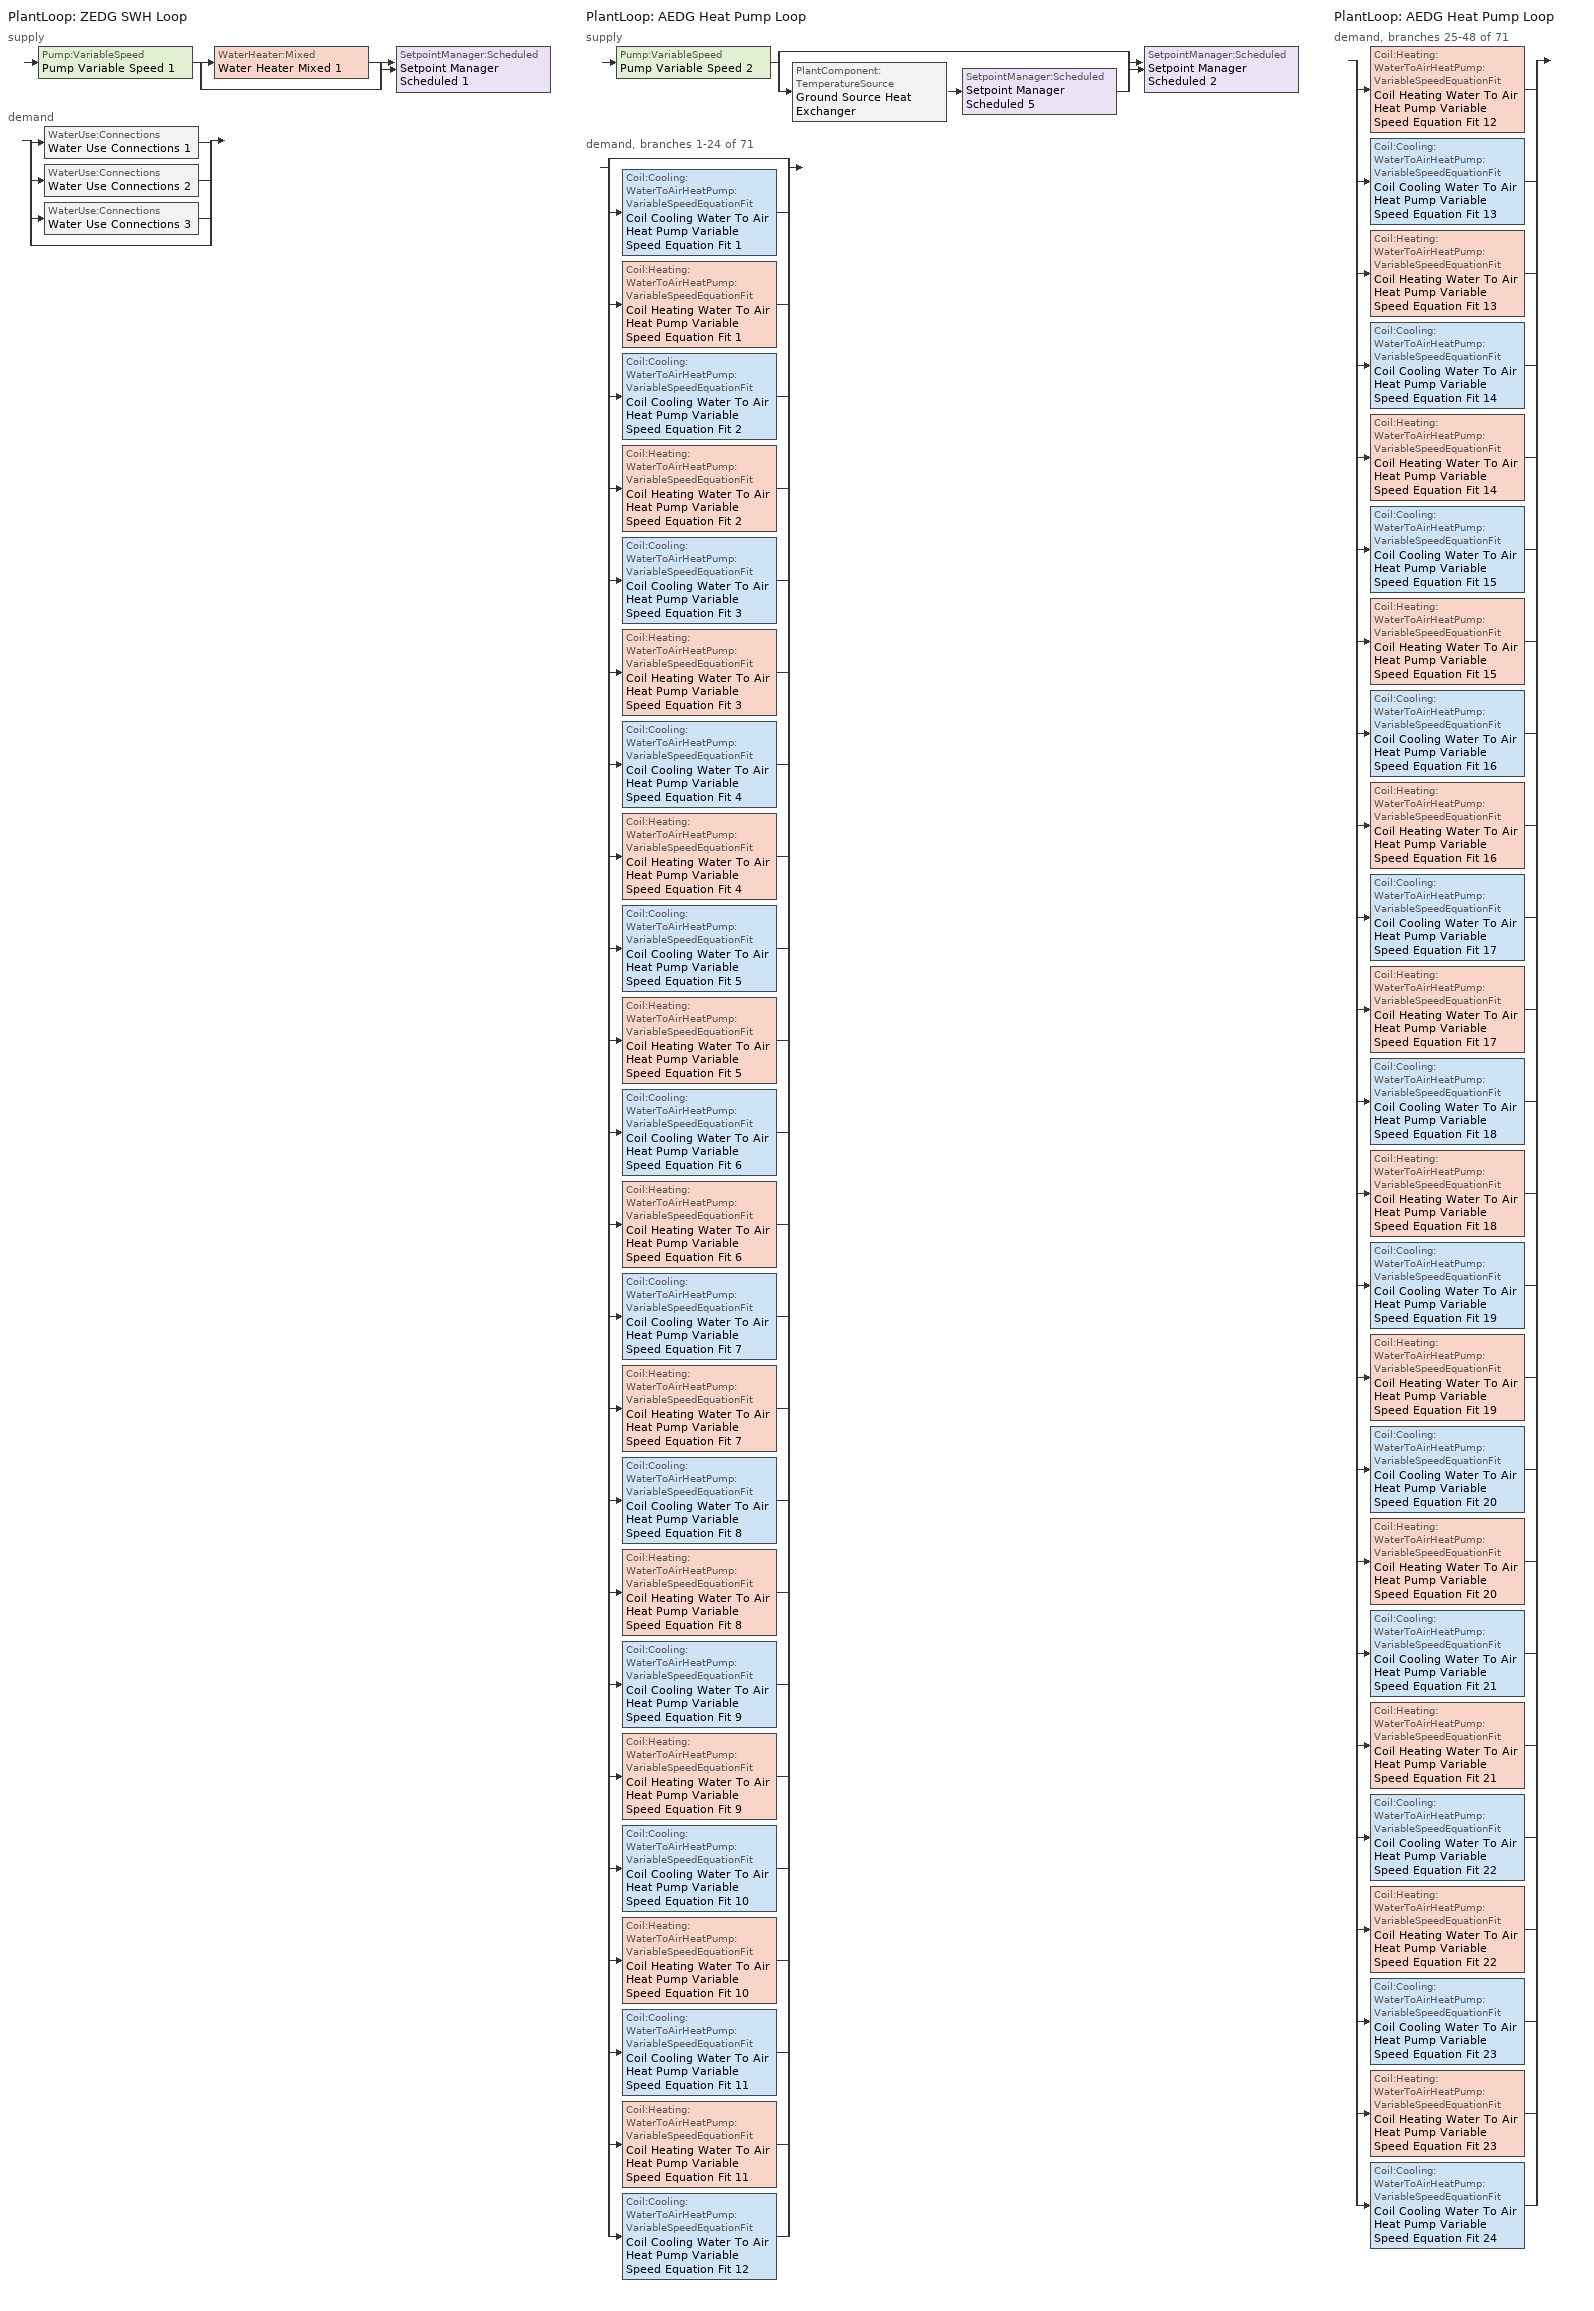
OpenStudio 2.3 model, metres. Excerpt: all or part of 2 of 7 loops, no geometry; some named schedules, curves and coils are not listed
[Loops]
PlantLoop 'ZEDG SWH Loop'
 supply: Pump:VariableSpeed 'Pump Variable Speed 1' > split
  | WaterHeater:Mixed 'Water Heater Mixed 1'
  | bypass
  join > SetpointManager:Scheduled 'Setpoint Manager Scheduled 1'
 demand: split
  | WaterUse:Connections 'Water Use Connections 1'
  | WaterUse:Connections 'Water Use Connections 2'
  | WaterUse:Connections 'Water Use Connections 3'
  | bypass
PlantLoop 'AEDG Heat Pump Loop'
 supply: Pump:VariableSpeed 'Pump Variable Speed 2' > split
  | bypass
  | PlantComponent:TemperatureSource 'Ground Source Heat Exchanger' > SetpointManager:Scheduled 'Setpoint Manager Scheduled 5'
  join > SetpointManager:Scheduled 'Setpoint Manager Scheduled 2'
 demand, branches 1-24 of 71: split
  | bypass
  | Coil:Cooling:WaterToAirHeatPump:VariableSpeedEquationFit 'Coil Cooling Water To Air Heat Pump Variable Speed Equation Fit 1'
  | Coil:Heating:WaterToAirHeatPump:VariableSpeedEquationFit 'Coil Heating Water To Air Heat Pump Variable Speed Equation Fit 1'
  | Coil:Cooling:WaterToAirHeatPump:VariableSpeedEquationFit 'Coil Cooling Water To Air Heat Pump Variable Speed Equation Fit 2'
  | Coil:Heating:WaterToAirHeatPump:VariableSpeedEquationFit 'Coil Heating Water To Air Heat Pump Variable Speed Equation Fit 2'
  | Coil:Cooling:WaterToAirHeatPump:VariableSpeedEquationFit 'Coil Cooling Water To Air Heat Pump Variable Speed Equation Fit 3'
  | Coil:Heating:WaterToAirHeatPump:VariableSpeedEquationFit 'Coil Heating Water To Air Heat Pump Variable Speed Equation Fit 3'
  | Coil:Cooling:WaterToAirHeatPump:VariableSpeedEquationFit 'Coil Cooling Water To Air Heat Pump Variable Speed Equation Fit 4'
  | Coil:Heating:WaterToAirHeatPump:VariableSpeedEquationFit 'Coil Heating Water To Air Heat Pump Variable Speed Equation Fit 4'
  | Coil:Cooling:WaterToAirHeatPump:VariableSpeedEquationFit 'Coil Cooling Water To Air Heat Pump Variable Speed Equation Fit 5'
  | Coil:Heating:WaterToAirHeatPump:VariableSpeedEquationFit 'Coil Heating Water To Air Heat Pump Variable Speed Equation Fit 5'
  | Coil:Cooling:WaterToAirHeatPump:VariableSpeedEquationFit 'Coil Cooling Water To Air Heat Pump Variable Speed Equation Fit 6'
  | Coil:Heating:WaterToAirHeatPump:VariableSpeedEquationFit 'Coil Heating Water To Air Heat Pump Variable Speed Equation Fit 6'
  | Coil:Cooling:WaterToAirHeatPump:VariableSpeedEquationFit 'Coil Cooling Water To Air Heat Pump Variable Speed Equation Fit 7'
  | Coil:Heating:WaterToAirHeatPump:VariableSpeedEquationFit 'Coil Heating Water To Air Heat Pump Variable Speed Equation Fit 7'
  | Coil:Cooling:WaterToAirHeatPump:VariableSpeedEquationFit 'Coil Cooling Water To Air Heat Pump Variable Speed Equation Fit 8'
  | Coil:Heating:WaterToAirHeatPump:VariableSpeedEquationFit 'Coil Heating Water To Air Heat Pump Variable Speed Equation Fit 8'
  | Coil:Cooling:WaterToAirHeatPump:VariableSpeedEquationFit 'Coil Cooling Water To Air Heat Pump Variable Speed Equation Fit 9'
  | Coil:Heating:WaterToAirHeatPump:VariableSpeedEquationFit 'Coil Heating Water To Air Heat Pump Variable Speed Equation Fit 9'
  | Coil:Cooling:WaterToAirHeatPump:VariableSpeedEquationFit 'Coil Cooling Water To Air Heat Pump Variable Speed Equation Fit 10'
  | Coil:Heating:WaterToAirHeatPump:VariableSpeedEquationFit 'Coil Heating Water To Air Heat Pump Variable Speed Equation Fit 10'
  | Coil:Cooling:WaterToAirHeatPump:VariableSpeedEquationFit 'Coil Cooling Water To Air Heat Pump Variable Speed Equation Fit 11'
  | Coil:Heating:WaterToAirHeatPump:VariableSpeedEquationFit 'Coil Heating Water To Air Heat Pump Variable Speed Equation Fit 11'
  | Coil:Cooling:WaterToAirHeatPump:VariableSpeedEquationFit 'Coil Cooling Water To Air Heat Pump Variable Speed Equation Fit 12'
PlantLoop 'AEDG Heat Pump Loop'
 demand, branches 25-48 of 71: split
  | Coil:Heating:WaterToAirHeatPump:VariableSpeedEquationFit 'Coil Heating Water To Air Heat Pump Variable Speed Equation Fit 12'
  | Coil:Cooling:WaterToAirHeatPump:VariableSpeedEquationFit 'Coil Cooling Water To Air Heat Pump Variable Speed Equation Fit 13'
  | Coil:Heating:WaterToAirHeatPump:VariableSpeedEquationFit 'Coil Heating Water To Air Heat Pump Variable Speed Equation Fit 13'
  | Coil:Cooling:WaterToAirHeatPump:VariableSpeedEquationFit 'Coil Cooling Water To Air Heat Pump Variable Speed Equation Fit 14'
  | Coil:Heating:WaterToAirHeatPump:VariableSpeedEquationFit 'Coil Heating Water To Air Heat Pump Variable Speed Equation Fit 14'
  | Coil:Cooling:WaterToAirHeatPump:VariableSpeedEquationFit 'Coil Cooling Water To Air Heat Pump Variable Speed Equation Fit 15'
  | Coil:Heating:WaterToAirHeatPump:VariableSpeedEquationFit 'Coil Heating Water To Air Heat Pump Variable Speed Equation Fit 15'
  | Coil:Cooling:WaterToAirHeatPump:VariableSpeedEquationFit 'Coil Cooling Water To Air Heat Pump Variable Speed Equation Fit 16'
  | Coil:Heating:WaterToAirHeatPump:VariableSpeedEquationFit 'Coil Heating Water To Air Heat Pump Variable Speed Equation Fit 16'
  | Coil:Cooling:WaterToAirHeatPump:VariableSpeedEquationFit 'Coil Cooling Water To Air Heat Pump Variable Speed Equation Fit 17'
  | Coil:Heating:WaterToAirHeatPump:VariableSpeedEquationFit 'Coil Heating Water To Air Heat Pump Variable Speed Equation Fit 17'
  | Coil:Cooling:WaterToAirHeatPump:VariableSpeedEquationFit 'Coil Cooling Water To Air Heat Pump Variable Speed Equation Fit 18'
  | Coil:Heating:WaterToAirHeatPump:VariableSpeedEquationFit 'Coil Heating Water To Air Heat Pump Variable Speed Equation Fit 18'
  | Coil:Cooling:WaterToAirHeatPump:VariableSpeedEquationFit 'Coil Cooling Water To Air Heat Pump Variable Speed Equation Fit 19'
  | Coil:Heating:WaterToAirHeatPump:VariableSpeedEquationFit 'Coil Heating Water To Air Heat Pump Variable Speed Equation Fit 19'
  | Coil:Cooling:WaterToAirHeatPump:VariableSpeedEquationFit 'Coil Cooling Water To Air Heat Pump Variable Speed Equation Fit 20'
  | Coil:Heating:WaterToAirHeatPump:VariableSpeedEquationFit 'Coil Heating Water To Air Heat Pump Variable Speed Equation Fit 20'
  | Coil:Cooling:WaterToAirHeatPump:VariableSpeedEquationFit 'Coil Cooling Water To Air Heat Pump Variable Speed Equation Fit 21'
  | Coil:Heating:WaterToAirHeatPump:VariableSpeedEquationFit 'Coil Heating Water To Air Heat Pump Variable Speed Equation Fit 21'
  | Coil:Cooling:WaterToAirHeatPump:VariableSpeedEquationFit 'Coil Cooling Water To Air Heat Pump Variable Speed Equation Fit 22'
  | Coil:Heating:WaterToAirHeatPump:VariableSpeedEquationFit 'Coil Heating Water To Air Heat Pump Variable Speed Equation Fit 22'
  | Coil:Cooling:WaterToAirHeatPump:VariableSpeedEquationFit 'Coil Cooling Water To Air Heat Pump Variable Speed Equation Fit 23'
  | Coil:Heating:WaterToAirHeatPump:VariableSpeedEquationFit 'Coil Heating Water To Air Heat Pump Variable Speed Equation Fit 23'
  | Coil:Cooling:WaterToAirHeatPump:VariableSpeedEquationFit 'Coil Cooling Water To Air Heat Pump Variable Speed Equation Fit 24'
[PlantLoop] Glycol Concentration=0; Plant Loop Volume {m3}=Autocalculate; Load Distribution Scheme=Optimal
Name | Maximum Loop Temperature {C} | Minimum Loop Temperature {C}
ZEDG SWH Loop | 60 | 10
AEDG Heat Pump Loop | 80 | 1
[Sizing:Plant] Loop Design Temperature Difference {deltaC}=5; Sizing Option=NonCoincident; Zone Timesteps in Averaging Window=1; Coincident Sizing Factor Mode=None
Name | Loop Type | Design Loop Exit Temperature {C}
ZEDG SWH Loop | Heating | 60
AEDG Heat Pump Loop | Condenser | 21
[Pump:VariableSpeed] Coefficient 1 of the Part Load Performance Curve=0; Pump Control Type=Intermittent
Name | Rated Pump Head {Pa} | Motor Efficiency | Coefficient 2 of the Part Load Performance Curve | Coefficient 3 of the Part Load Performance Curve | Coefficient 4 of the Part Load Performance Curve | Rated Flow Rate {m3/s}
Pump Variable Speed 1 | 1 | 1 | 1 | 0 | 0
Pump Variable Speed 2 | 134508 | 0.9 | 0.0216 | -0.0325 | 1.0095 | 0.02
[WaterHeater:Mixed]
Water Heater Mixed 1: Tank Volume {m3}=1; Setpoint Temperature Schedule=ZEDG Water-Heater-Temp-Schedule; Deadband Temperature Difference {deltaC}=2; Maximum Temperature Limit {C}=82.22; Heater Control Type=Cycle; Heater Maximum Capacity {W}=845000; Heater Fuel Type=NaturalGas; Heater Thermal Efficiency=0.9; Off Cycle Parasitic Fuel Consumption Rate {W}=20; Off Cycle Parasitic Fuel Type=NaturalGas; Off Cycle Parasitic Heat Fraction to Tank=0.9; On Cycle Parasitic Fuel Type=NaturalGas; Ambient Temperature Indicator=Schedule; Ambient Temperature Schedule=ZEDG Water-Heater-Ambient-Temp-Schedule; Off Cycle Loss Coefficient to Ambient Temperature {W/K}=6; On Cycle Loss Coefficient to Ambient Temperature {W/K}=6; Use Side Effectiveness=1; Source Side Effectiveness=1; Use Side Design Flow Rate {m3/s}=autosize; Source Side Design Flow Rate {m3/s}=autosize; Indirect Water Heating Recovery Time {hr}=1.5
[SetpointManager:Scheduled] Control Variable=Temperature
Name | Schedule
Setpoint Manager Scheduled 1 | ZEDG SWH-Loop-Temp-Schedule
Setpoint Manager Scheduled 2; Setpoint Manager Scheduled 5 | AEDG HP-Loop-Temp-Schedule
Setpoint Manager Scheduled 3 | AEDG HP-Loop-Clg-Temp-Schedule
Setpoint Manager Scheduled 4 | AEDG HP-Loop-Htg-Temp-Schedule
[WaterUse:Equipment:Definition] Target Temperature Schedule=ZEDG SWH-Target-Temperature-Schedule; Sensible Fraction Schedule=ZEDG SWH-Sensible-Fraction-Schedule; Latent Fraction Schedule=ZEDG SWH-Latent-Fraction-Schedule
Name | Peak Flow Rate {m3/s}
ZEDG Kitchen Water Use | 0.00010515
ZEDG Restroom Water Use | 2.97222e-05
[WaterUse:Equipment] Flow Rate Fraction Schedule=ZEDG SWH-Flow-Fraction-Schedule
Name | Water Use Equipment Definition | Space
Water Use Equipment 1 | ZEDG Kitchen Water Use | Kitchen 1
Water Use Equipment 2 | ZEDG Restroom Water Use | Bathrooms 2
Water Use Equipment 3 | ZEDG Restroom Water Use | Bathrooms 1
[WaterUse:Connections] Hot Water Supply Temperature Schedule=ZEDG SWH-Hot-Supply-Temperature-Schedule
Name | Water Use Equipment Name 1
Water Use Connections 1 | Water Use Equipment 1
Water Use Connections 2 | Water Use Equipment 2
Water Use Connections 3 | Water Use Equipment 3
[ElectricLoadCenter:Inverter:Simple]
Electric Load Center Inverter Simple 1: Inverter Efficiency=0.98
[ElectricLoadCenter:Distribution]
Electric Load Center Distribution 1: Inverter=Electric Load Center Inverter Simple 1
[PhotovoltaicPerformance:Simple] Fraction of Surface Area with Active Solar Cells=0.75; Conversion Efficiency Input Mode=Fixed; Value for Cell Efficiency if Fixed=0.18
Photovoltaic Performance Simple 1; Photovoltaic Performance Simple 2; Photovoltaic Performance Simple 3; Photovoltaic Performance Simple 4; Photovoltaic Performance Simple 5; Photovoltaic Performance Simple 6; Photovoltaic Performance Simple 7; Photovoltaic Performance Simple 8; Photovoltaic Performance Simple 9; Photovoltaic Performance Simple 10; Photovoltaic Performance Simple 11; Photovoltaic Performance Simple 12; Photovoltaic Performance Simple 13; Photovoltaic Performance Simple 14; Photovoltaic Performance Simple 15; Photovoltaic Performance Simple 16; Photovoltaic Performance Simple 17; Photovoltaic Performance Simple 18; Photovoltaic Performance Simple 19; Photovoltaic Performance Simple 20; Photovoltaic Performance Simple 21
[Generator:Photovoltaic]
Name | Surface | Module Performance
Generator Photovoltaic 1 | PV - Lobby 1 - RoofCeiling:a | Photovoltaic Performance Simple 1
Generator Photovoltaic 2 | PV - Bathrooms 1 - RoofCeiling:a | Photovoltaic Performance Simple 2
Generator Photovoltaic 3 | PV - Main_Corridor 1 - RoofCeiling:a | Photovoltaic Performance Simple 3
Generator Photovoltaic 4 | PV - Corner_Class_1_Pod_4 - RoofCeiling:a | Photovoltaic Performance Simple 4
Generator Photovoltaic 5 | PV - Mult_Class_2_Pod_4 - RoofCeiling:a | Photovoltaic Performance Simple 5
Generator Photovoltaic 6 | PV - Corner_Class_2_Pod_4 - RoofCeiling:a | Photovoltaic Performance Simple 6
Generator Photovoltaic 7 | PV - Mult_Class_1_Pod_4 - RoofCeiling:a | Photovoltaic Performance Simple 7
Generator Photovoltaic 8 | PV - Mult_Class_2_Pod_2 - RoofCeiling:a | Photovoltaic Performance Simple 8
Generator Photovoltaic 9 | PV - Mult_Class_1_Pod_2 - RoofCeiling:a | Photovoltaic Performance Simple 9
Generator Photovoltaic 10 | PV - Cafeteria - RoofCeiling:a | Photovoltaic Performance Simple 10
Generator Photovoltaic 11 | PV - Corridor_Pod_4 - RoofCeiling:a | Photovoltaic Performance Simple 11
Generator Photovoltaic 12 | PV - Gym - RoofCeiling:a | Photovoltaic Performance Simple 12
Generator Photovoltaic 13 | PV - Corner_Class_2_Pod_3 - RoofCeiling:a | Photovoltaic Performance Simple 13
Generator Photovoltaic 14 | PV - Lobby - RoofCeiling:a | Photovoltaic Performance Simple 14
Generator Photovoltaic 15 | PV - Corridor_Pod_2 - RoofCeiling:a | Photovoltaic Performance Simple 15
Generator Photovoltaic 16 | PV - Mech - RoofCeiling:a | Photovoltaic Performance Simple 16
Generator Photovoltaic 17 | PV - Bathrooms - RoofCeiling:a | Photovoltaic Performance Simple 17
Generator Photovoltaic 18 | PV - Corner_Class_1_Pod_2 - RoofCeiling:a | Photovoltaic Performance Simple 18
Generator Photovoltaic 19 | PV - Offices - RoofCeiling:a | Photovoltaic Performance Simple 19
Generator Photovoltaic 20 | PV - Media_Center - RoofCeiling:a | Photovoltaic Performance Simple 20
Generator Photovoltaic 21 | PV - Kitchen - RoofCeiling:a | Photovoltaic Performance Simple 21
[PlantComponent:TemperatureSource]
Ground Source Heat Exchanger: Design Volume Flow Rate {m3/s}=autosize; Temperature Specification Type=Scheduled; Source Temperature {C}=8; Source Temperature Schedule=Ground HX Schedule
[Fan:OnOff] Availability Schedule=Always On Discrete; Fan Efficiency=0.6; Pressure Rise {Pa}=299; Maximum Flow Rate {m3/s}=autosize; Motor Efficiency=0.85; Motor In Airstream Fraction=1
Name | Fan Power Ratio Function of Speed Ratio Curve | Fan Efficiency Ratio Function of Speed Ratio Curve
Fan On Off 1 | Fan On Off Power Curve | Fan On Off Efficiency Curve
Fan On Off 2 | Fan On Off Power Curve 1 | Fan On Off Efficiency Curve 1
Fan On Off 3 | Fan On Off Power Curve 2 | Fan On Off Efficiency Curve 2
Fan On Off 4 | Fan On Off Power Curve 3 | Fan On Off Efficiency Curve 3
Fan On Off 5 | Fan On Off Power Curve 4 | Fan On Off Efficiency Curve 4
Fan On Off 6 | Fan On Off Power Curve 5 | Fan On Off Efficiency Curve 5
Fan On Off 7 | Fan On Off Power Curve 6 | Fan On Off Efficiency Curve 6
Fan On Off 8 | Fan On Off Power Curve 7 | Fan On Off Efficiency Curve 7
Fan On Off 9 | Fan On Off Power Curve 8 | Fan On Off Efficiency Curve 8
Fan On Off 10 | Fan On Off Power Curve 9 | Fan On Off Efficiency Curve 9
Fan On Off 11 | Fan On Off Power Curve 10 | Fan On Off Efficiency Curve 10
Fan On Off 12 | Fan On Off Power Curve 11 | Fan On Off Efficiency Curve 11
Fan On Off 13 | Fan On Off Power Curve 12 | Fan On Off Efficiency Curve 12
Fan On Off 14 | Fan On Off Power Curve 13 | Fan On Off Efficiency Curve 13
Fan On Off 15 | Fan On Off Power Curve 14 | Fan On Off Efficiency Curve 14
Fan On Off 16 | Fan On Off Power Curve 15 | Fan On Off Efficiency Curve 15
Fan On Off 17 | Fan On Off Power Curve 16 | Fan On Off Efficiency Curve 16
Fan On Off 18 | Fan On Off Power Curve 17 | Fan On Off Efficiency Curve 17
Fan On Off 19 | Fan On Off Power Curve 18 | Fan On Off Efficiency Curve 18
Fan On Off 20 | Fan On Off Power Curve 19 | Fan On Off Efficiency Curve 19
Fan On Off 21 | Fan On Off Power Curve 20 | Fan On Off Efficiency Curve 20
Fan On Off 22 | Fan On Off Power Curve 21 | Fan On Off Efficiency Curve 21
Fan On Off 23 | Fan On Off Power Curve 22 | Fan On Off Efficiency Curve 22
Fan On Off 24 | Fan On Off Power Curve 23 | Fan On Off Efficiency Curve 23
[Coil:Cooling:WaterToAirHeatPump:VariableSpeedEquationFit] Nominal Speed Level=2; Gross Rated Total Cooling Capacity At Selected Nominal Speed Level {W}=autosize; Rated Air Flow Rate At Selected Nominal Speed Level {m3/s}=autosize; Rated Water Flow Rate At Selected Nominal Speed Level {m3/s}=autosize; Nominal Time for Condensate to Begin Leaving the Coil {s}=0; Initial Moisture Evaporation Rate Divided by Steady-State AC Latent Capacity=0; Use Hot Gas Reheat=No
Name | Energy Part Load Fraction Curve
Coil Cooling Water To Air Heat Pump Variable Speed Equation Fit 1 | Curve Quadratic 1
Coil Cooling Water To Air Heat Pump Variable Speed Equation Fit 2 | Curve Quadratic 19
Coil Cooling Water To Air Heat Pump Variable Speed Equation Fit 3 | Curve Quadratic 37
Coil Cooling Water To Air Heat Pump Variable Speed Equation Fit 4 | Curve Quadratic 55
Coil Cooling Water To Air Heat Pump Variable Speed Equation Fit 5 | Curve Quadratic 73
Coil Cooling Water To Air Heat Pump Variable Speed Equation Fit 6 | Curve Quadratic 91
Coil Cooling Water To Air Heat Pump Variable Speed Equation Fit 7 | Curve Quadratic 109
Coil Cooling Water To Air Heat Pump Variable Speed Equation Fit 8 | Curve Quadratic 127
Coil Cooling Water To Air Heat Pump Variable Speed Equation Fit 9 | Curve Quadratic 145
Coil Cooling Water To Air Heat Pump Variable Speed Equation Fit 10 | Curve Quadratic 163
Coil Cooling Water To Air Heat Pump Variable Speed Equation Fit 11 | Curve Quadratic 181
Coil Cooling Water To Air Heat Pump Variable Speed Equation Fit 12 | Curve Quadratic 199
Coil Cooling Water To Air Heat Pump Variable Speed Equation Fit 13 | Curve Quadratic 217
Coil Cooling Water To Air Heat Pump Variable Speed Equation Fit 14 | Curve Quadratic 235
Coil Cooling Water To Air Heat Pump Variable Speed Equation Fit 15 | Curve Quadratic 253
Coil Cooling Water To Air Heat Pump Variable Speed Equation Fit 16 | Curve Quadratic 271
Coil Cooling Water To Air Heat Pump Variable Speed Equation Fit 17 | Curve Quadratic 289
Coil Cooling Water To Air Heat Pump Variable Speed Equation Fit 18 | Curve Quadratic 307
Coil Cooling Water To Air Heat Pump Variable Speed Equation Fit 19 | Curve Quadratic 325
Coil Cooling Water To Air Heat Pump Variable Speed Equation Fit 20 | Curve Quadratic 343
Coil Cooling Water To Air Heat Pump Variable Speed Equation Fit 21 | Curve Quadratic 361
Coil Cooling Water To Air Heat Pump Variable Speed Equation Fit 22 | Curve Quadratic 379
Coil Cooling Water To Air Heat Pump Variable Speed Equation Fit 23 | Curve Quadratic 397
Coil Cooling Water To Air Heat Pump Variable Speed Equation Fit 24 | Curve Quadratic 415
[Coil:Cooling:WaterToAirHeatPump:VariableSpeedEquationFit:SpeedData] Reference Unit Gross Rated Total Cooling Capacity {W}=1524.1; Reference Unit Rated Air Flow Rate {m3/s}=0.135907; Reference Unit Rated Water Flow Rate {m3/s}=0.000381695; Reference Unit Waste Heat Fraction of Input Power At Rated Conditions=0.1
Name | Reference Unit Gross Rated Sensible Heat Ratio | Reference Unit Gross Rated Cooling COP | Total Cooling Capacity Function of Temperature Curve | Total Cooling Capacity Function of Air Flow Fraction Curve | Total Cooling Capacity Function of Water Flow Fraction Curve | Energy Input Ratio Function of Temperature Curve | Energy Input Ratio Function of Air Flow Fraction Curve | Energy Input Ratio Function of Water Flow Fraction Curve | Waste Heat Function of Temperature Curve
Coil Cooling Water To Air Heat Pump Variable Speed Equation Fit Speed Data 1 | 0.75 | 5.28 | Curve Biquadratic 1 | Curve Quadratic 2 | Curve Quadratic 3 | Curve Biquadratic 2 | Curve Quadratic 4 | Curve Quadratic 5 | Curve Biquadratic 3
Coil Cooling Water To Air Heat Pump Variable Speed Equation Fit Speed Data 2 | 0.75 | 5.28 | Curve Biquadratic 4 | Curve Quadratic 6 | Curve Quadratic 7 | Curve Biquadratic 5 | Curve Quadratic 8 | Curve Quadratic 9 | Curve Biquadratic 6
Coil Cooling Water To Air Heat Pump Variable Speed Equation Fit Speed Data 3 | 0.75 | 5.28 | Curve Biquadratic 13 | Curve Quadratic 20 | Curve Quadratic 21 | Curve Biquadratic 14 | Curve Quadratic 22 | Curve Quadratic 23 | Curve Biquadratic 15
Coil Cooling Water To Air Heat Pump Variable Speed Equation Fit Speed Data 4 | 0.75 | 5.28 | Curve Biquadratic 16 | Curve Quadratic 24 | Curve Quadratic 25 | Curve Biquadratic 17 | Curve Quadratic 26 | Curve Quadratic 27 | Curve Biquadratic 18
Coil Cooling Water To Air Heat Pump Variable Speed Equation Fit Speed Data 5 | 0.75 | 5.28 | Curve Biquadratic 25 | Curve Quadratic 38 | Curve Quadratic 39 | Curve Biquadratic 26 | Curve Quadratic 40 | Curve Quadratic 41 | Curve Biquadratic 27
Coil Cooling Water To Air Heat Pump Variable Speed Equation Fit Speed Data 6 | 0.75 | 5.28 | Curve Biquadratic 28 | Curve Quadratic 42 | Curve Quadratic 43 | Curve Biquadratic 29 | Curve Quadratic 44 | Curve Quadratic 45 | Curve Biquadratic 30
Coil Cooling Water To Air Heat Pump Variable Speed Equation Fit Speed Data 7 | 0.75 | 5.28 | Curve Biquadratic 37 | Curve Quadratic 56 | Curve Quadratic 57 | Curve Biquadratic 38 | Curve Quadratic 58 | Curve Quadratic 59 | Curve Biquadratic 39
Coil Cooling Water To Air Heat Pump Variable Speed Equation Fit Speed Data 8 | 0.75 | 5.28 | Curve Biquadratic 40 | Curve Quadratic 60 | Curve Quadratic 61 | Curve Biquadratic 41 | Curve Quadratic 62 | Curve Quadratic 63 | Curve Biquadratic 42
Coil Cooling Water To Air Heat Pump Variable Speed Equation Fit Speed Data 9 | 0.75 | 5.28 | Curve Biquadratic 49 | Curve Quadratic 74 | Curve Quadratic 75 | Curve Biquadratic 50 | Curve Quadratic 76 | Curve Quadratic 77 | Curve Biquadratic 51
Coil Cooling Water To Air Heat Pump Variable Speed Equation Fit Speed Data 10 | 0.75 | 5.28 | Curve Biquadratic 52 | Curve Quadratic 78 | Curve Quadratic 79 | Curve Biquadratic 53 | Curve Quadratic 80 | Curve Quadratic 81 | Curve Biquadratic 54
Coil Cooling Water To Air Heat Pump Variable Speed Equation Fit Speed Data 11 | 0.75 | 5.28 | Curve Biquadratic 61 | Curve Quadratic 92 | Curve Quadratic 93 | Curve Biquadratic 62 | Curve Quadratic 94 | Curve Quadratic 95 | Curve Biquadratic 63
Coil Cooling Water To Air Heat Pump Variable Speed Equation Fit Speed Data 12 | 0.75 | 5.28 | Curve Biquadratic 64 | Curve Quadratic 96 | Curve Quadratic 97 | Curve Biquadratic 65 | Curve Quadratic 98 | Curve Quadratic 99 | Curve Biquadratic 66
Coil Cooling Water To Air Heat Pump Variable Speed Equation Fit Speed Data 13 | 0.75 | 5.28 | Curve Biquadratic 73 | Curve Quadratic 110 | Curve Quadratic 111 | Curve Biquadratic 74 | Curve Quadratic 112 | Curve Quadratic 113 | Curve Biquadratic 75
Coil Cooling Water To Air Heat Pump Variable Speed Equation Fit Speed Data 14 | 0.75 | 5.28 | Curve Biquadratic 76 | Curve Quadratic 114 | Curve Quadratic 115 | Curve Biquadratic 77 | Curve Quadratic 116 | Curve Quadratic 117 | Curve Biquadratic 78
Coil Cooling Water To Air Heat Pump Variable Speed Equation Fit Speed Data 15 | 0.75 | 5.28 | Curve Biquadratic 85 | Curve Quadratic 128 | Curve Quadratic 129 | Curve Biquadratic 86 | Curve Quadratic 130 | Curve Quadratic 131 | Curve Biquadratic 87
Coil Cooling Water To Air Heat Pump Variable Speed Equation Fit Speed Data 16 | 0.75 | 5.28 | Curve Biquadratic 88 | Curve Quadratic 132 | Curve Quadratic 133 | Curve Biquadratic 89 | Curve Quadratic 134 | Curve Quadratic 135 | Curve Biquadratic 90
Coil Cooling Water To Air Heat Pump Variable Speed Equation Fit Speed Data 17 | 0.75 | 5.28 | Curve Biquadratic 97 | Curve Quadratic 146 | Curve Quadratic 147 | Curve Biquadratic 98 | Curve Quadratic 148 | Curve Quadratic 149 | Curve Biquadratic 99
Coil Cooling Water To Air Heat Pump Variable Speed Equation Fit Speed Data 18 | 0.75 | 5.28 | Curve Biquadratic 100 | Curve Quadratic 150 | Curve Quadratic 151 | Curve Biquadratic 101 | Curve Quadratic 152 | Curve Quadratic 153 | Curve Biquadratic 102
Coil Cooling Water To Air Heat Pump Variable Speed Equation Fit Speed Data 19 | 0.75 | 5.28 | Curve Biquadratic 109 | Curve Quadratic 164 | Curve Quadratic 165 | Curve Biquadratic 110 | Curve Quadratic 166 | Curve Quadratic 167 | Curve Biquadratic 111
Coil Cooling Water To Air Heat Pump Variable Speed Equation Fit Speed Data 20 | 0.75 | 5.28 | Curve Biquadratic 112 | Curve Quadratic 168 | Curve Quadratic 169 | Curve Biquadratic 113 | Curve Quadratic 170 | Curve Quadratic 171 | Curve Biquadratic 114
Coil Cooling Water To Air Heat Pump Variable Speed Equation Fit Speed Data 21 | 0.75 | 5.28 | Curve Biquadratic 121 | Curve Quadratic 182 | Curve Quadratic 183 | Curve Biquadratic 122 | Curve Quadratic 184 | Curve Quadratic 185 | Curve Biquadratic 123
Coil Cooling Water To Air Heat Pump Variable Speed Equation Fit Speed Data 22 | 0.75 | 5.28 | Curve Biquadratic 124 | Curve Quadratic 186 | Curve Quadratic 187 | Curve Biquadratic 125 | Curve Quadratic 188 | Curve Quadratic 189 | Curve Biquadratic 126
Coil Cooling Water To Air Heat Pump Variable Speed Equation Fit Speed Data 23 | 0.75 | 5.28 | Curve Biquadratic 133 | Curve Quadratic 200 | Curve Quadratic 201 | Curve Biquadratic 134 | Curve Quadratic 202 | Curve Quadratic 203 | Curve Biquadratic 135
Coil Cooling Water To Air Heat Pump Variable Speed Equation Fit Speed Data 24 | 0.75 | 5.28 | Curve Biquadratic 136 | Curve Quadratic 204 | Curve Quadratic 205 | Curve Biquadratic 137 | Curve Quadratic 206 | Curve Quadratic 207 | Curve Biquadratic 138
Coil Cooling Water To Air Heat Pump Variable Speed Equation Fit Speed Data 25 | 0.75 | 5.28 | Curve Biquadratic 145 | Curve Quadratic 218 | Curve Quadratic 219 | Curve Biquadratic 146 | Curve Quadratic 220 | Curve Quadratic 221 | Curve Biquadratic 147
Coil Cooling Water To Air Heat Pump Variable Speed Equation Fit Speed Data 26 | 0.75 | 5.28 | Curve Biquadratic 148 | Curve Quadratic 222 | Curve Quadratic 223 | Curve Biquadratic 149 | Curve Quadratic 224 | Curve Quadratic 225 | Curve Biquadratic 150
Coil Cooling Water To Air Heat Pump Variable Speed Equation Fit Speed Data 27 | 0.75 | 5.28 | Curve Biquadratic 157 | Curve Quadratic 236 | Curve Quadratic 237 | Curve Biquadratic 158 | Curve Quadratic 238 | Curve Quadratic 239 | Curve Biquadratic 159
Coil Cooling Water To Air Heat Pump Variable Speed Equation Fit Speed Data 28 | 0.75 | 5.28 | Curve Biquadratic 160 | Curve Quadratic 240 | Curve Quadratic 241 | Curve Biquadratic 161 | Curve Quadratic 242 | Curve Quadratic 243 | Curve Biquadratic 162
Coil Cooling Water To Air Heat Pump Variable Speed Equation Fit Speed Data 29 | 0.75 | 5.28 | Curve Biquadratic 169 | Curve Quadratic 254 | Curve Quadratic 255 | Curve Biquadratic 170 | Curve Quadratic 256 | Curve Quadratic 257 | Curve Biquadratic 171
Coil Cooling Water To Air Heat Pump Variable Speed Equation Fit Speed Data 30 | 0.75 | 5.28 | Curve Biquadratic 172 | Curve Quadratic 258 | Curve Quadratic 259 | Curve Biquadratic 173 | Curve Quadratic 260 | Curve Quadratic 261 | Curve Biquadratic 174
Coil Cooling Water To Air Heat Pump Variable Speed Equation Fit Speed Data 31 | 0.75 | 5.28 | Curve Biquadratic 181 | Curve Quadratic 272 | Curve Quadratic 273 | Curve Biquadratic 182 | Curve Quadratic 274 | Curve Quadratic 275 | Curve Biquadratic 183
Coil Cooling Water To Air Heat Pump Variable Speed Equation Fit Speed Data 32 | 0.75 | 5.28 | Curve Biquadratic 184 | Curve Quadratic 276 | Curve Quadratic 277 | Curve Biquadratic 185 | Curve Quadratic 278 | Curve Quadratic 279 | Curve Biquadratic 186
Coil Cooling Water To Air Heat Pump Variable Speed Equation Fit Speed Data 33 | 0.75 | 5.28 | Curve Biquadratic 193 | Curve Quadratic 290 | Curve Quadratic 291 | Curve Biquadratic 194 | Curve Quadratic 292 | Curve Quadratic 293 | Curve Biquadratic 195
Coil Cooling Water To Air Heat Pump Variable Speed Equation Fit Speed Data 34 | 0.75 | 5.28 | Curve Biquadratic 196 | Curve Quadratic 294 | Curve Quadratic 295 | Curve Biquadratic 197 | Curve Quadratic 296 | Curve Quadratic 297 | Curve Biquadratic 198
Coil Cooling Water To Air Heat Pump Variable Speed Equation Fit Speed Data 35 | 0.75 | 5.28 | Curve Biquadratic 205 | Curve Quadratic 308 | Curve Quadratic 309 | Curve Biquadratic 206 | Curve Quadratic 310 | Curve Quadratic 311 | Curve Biquadratic 207
Coil Cooling Water To Air Heat Pump Variable Speed Equation Fit Speed Data 36 | 0.75 | 5.28 | Curve Biquadratic 208 | Curve Quadratic 312 | Curve Quadratic 313 | Curve Biquadratic 209 | Curve Quadratic 314 | Curve Quadratic 315 | Curve Biquadratic 210
Coil Cooling Water To Air Heat Pump Variable Speed Equation Fit Speed Data 37 | 0.75 | 5.28 | Curve Biquadratic 217 | Curve Quadratic 326 | Curve Quadratic 327 | Curve Biquadratic 218 | Curve Quadratic 328 | Curve Quadratic 329 | Curve Biquadratic 219
Coil Cooling Water To Air Heat Pump Variable Speed Equation Fit Speed Data 38 | 0.75 | 5.28 | Curve Biquadratic 220 | Curve Quadratic 330 | Curve Quadratic 331 | Curve Biquadratic 221 | Curve Quadratic 332 | Curve Quadratic 333 | Curve Biquadratic 222
Coil Cooling Water To Air Heat Pump Variable Speed Equation Fit Speed Data 39 | 0.75 | 5.28 | Curve Biquadratic 229 | Curve Quadratic 344 | Curve Quadratic 345 | Curve Biquadratic 230 | Curve Quadratic 346 | Curve Quadratic 347 | Curve Biquadratic 231
Coil Cooling Water To Air Heat Pump Variable Speed Equation Fit Speed Data 40 | 0.75 | 5.28 | Curve Biquadratic 232 | Curve Quadratic 348 | Curve Quadratic 349 | Curve Biquadratic 233 | Curve Quadratic 350 | Curve Quadratic 351 | Curve Biquadratic 234
Coil Cooling Water To Air Heat Pump Variable Speed Equation Fit Speed Data 41 | 0.75 | 5.28 | Curve Biquadratic 241 | Curve Quadratic 362 | Curve Quadratic 363 | Curve Biquadratic 242 | Curve Quadratic 364 | Curve Quadratic 365 | Curve Biquadratic 243
Coil Cooling Water To Air Heat Pump Variable Speed Equation Fit Speed Data 42 | 0.75 | 5.28 | Curve Biquadratic 244 | Curve Quadratic 366 | Curve Quadratic 367 | Curve Biquadratic 245 | Curve Quadratic 368 | Curve Quadratic 369 | Curve Biquadratic 246
Coil Cooling Water To Air Heat Pump Variable Speed Equation Fit Speed Data 43 | 0.75 | 5.28 | Curve Biquadratic 253 | Curve Quadratic 380 | Curve Quadratic 381 | Curve Biquadratic 254 | Curve Quadratic 382 | Curve Quadratic 383 | Curve Biquadratic 255
Coil Cooling Water To Air Heat Pump Variable Speed Equation Fit Speed Data 44 | 0.75 | 5.28 | Curve Biquadratic 256 | Curve Quadratic 384 | Curve Quadratic 385 | Curve Biquadratic 257 | Curve Quadratic 386 | Curve Quadratic 387 | Curve Biquadratic 258
Coil Cooling Water To Air Heat Pump Variable Speed Equation Fit Speed Data 45 | 0.75 | 5.28 | Curve Biquadratic 265 | Curve Quadratic 398 | Curve Quadratic 399 | Curve Biquadratic 266 | Curve Quadratic 400 | Curve Quadratic 401 | Curve Biquadratic 267
Coil Cooling Water To Air Heat Pump Variable Speed Equation Fit Speed Data 46 | 0.75 | 5.28 | Curve Biquadratic 268 | Curve Quadratic 402 | Curve Quadratic 403 | Curve Biquadratic 269 | Curve Quadratic 404 | Curve Quadratic 405 | Curve Biquadratic 270
Coil Cooling Water To Air Heat Pump Variable Speed Equation Fit Speed Data 47 | 0.75 | 5.28 | Curve Biquadratic 277 | Curve Quadratic 416 | Curve Quadratic 417 | Curve Biquadratic 278 | Curve Quadratic 418 | Curve Quadratic 419 | Curve Biquadratic 279
Coil Cooling Water To Air Heat Pump Variable Speed Equation Fit Speed Data 48 | 0.75 | 5.28 | Curve Biquadratic 280 | Curve Quadratic 420 | Curve Quadratic 421 | Curve Biquadratic 281 | Curve Quadratic 422 | Curve Quadratic 423 | Curve Biquadratic 282
Coil Cooling Water To Air Heat Pump Variable Speed Equation Fit Speed Data 49 | 0.75 | 5.28 | Curve Biquadratic 289 | Curve Quadratic 434 | Curve Quadratic 435 | Curve Biquadratic 290 | Curve Quadratic 436 | Curve Quadratic 437 | Curve Biquadratic 291
Coil Cooling Water To Air Heat Pump Variable Speed Equation Fit Speed Data 50 | 0.75 | 5.28 | Curve Biquadratic 292 | Curve Quadratic 438 | Curve Quadratic 439 | Curve Biquadratic 293 | Curve Quadratic 440 | Curve Quadratic 441 | Curve Biquadratic 294
Coil Cooling Water To Air Heat Pump Variable Speed Equation Fit Speed Data 51 | 0.75 | 5.28 | Curve Biquadratic 301 | Curve Quadratic 452 | Curve Quadratic 453 | Curve Biquadratic 302 | Curve Quadratic 454 | Curve Quadratic 455 | Curve Biquadratic 303
Coil Cooling Water To Air Heat Pump Variable Speed Equation Fit Speed Data 52 | 0.75 | 5.28 | Curve Biquadratic 304 | Curve Quadratic 456 | Curve Quadratic 457 | Curve Biquadratic 305 | Curve Quadratic 458 | Curve Quadratic 459 | Curve Biquadratic 306
Coil Cooling Water To Air Heat Pump Variable Speed Equation Fit Speed Data 53 | 0.75 | 5.28 | Curve Biquadratic 313 | Curve Quadratic 470 | Curve Quadratic 471 | Curve Biquadratic 314 | Curve Quadratic 472 | Curve Quadratic 473 | Curve Biquadratic 315
Coil Cooling Water To Air Heat Pump Variable Speed Equation Fit Speed Data 54 | 0.75 | 5.28 | Curve Biquadratic 316 | Curve Quadratic 474 | Curve Quadratic 475 | Curve Biquadratic 317 | Curve Quadratic 476 | Curve Quadratic 477 | Curve Biquadratic 318
Coil Cooling Water To Air Heat Pump Variable Speed Equation Fit Speed Data 55 | 0.75 | 5.28 | Curve Biquadratic 325 | Curve Quadratic 488 | Curve Quadratic 489 | Curve Biquadratic 326 | Curve Quadratic 490 | Curve Quadratic 491 | Curve Biquadratic 327
Coil Cooling Water To Air Heat Pump Variable Speed Equation Fit Speed Data 56 | 0.75 | 5.28 | Curve Biquadratic 328 | Curve Quadratic 492 | Curve Quadratic 493 | Curve Biquadratic 329 | Curve Quadratic 494 | Curve Quadratic 495 | Curve Biquadratic 330
Coil Cooling Water To Air Heat Pump Variable Speed Equation Fit Speed Data 57 | 0.75 | 5.28 | Curve Biquadratic 337 | Curve Quadratic 506 | Curve Quadratic 507 | Curve Biquadratic 338 | Curve Quadratic 508 | Curve Quadratic 509 | Curve Biquadratic 339
Coil Cooling Water To Air Heat Pump Variable Speed Equation Fit Speed Data 58 | 0.75 | 5.28 | Curve Biquadratic 340 | Curve Quadratic 510 | Curve Quadratic 511 | Curve Biquadratic 341 | Curve Quadratic 512 | Curve Quadratic 513 | Curve Biquadratic 342
Coil Cooling Water To Air Heat Pump Variable Speed Equation Fit Speed Data 59 | 0.75 | 5.28 | Curve Biquadratic 349 | Curve Quadratic 524 | Curve Quadratic 525 | Curve Biquadratic 350 | Curve Quadratic 526 | Curve Quadratic 527 | Curve Biquadratic 351
Coil Cooling Water To Air Heat Pump Variable Speed Equation Fit Speed Data 60 | 0.75 | 5.28 | Curve Biquadratic 352 | Curve Quadratic 528 | Curve Quadratic 529 | Curve Biquadratic 353 | Curve Quadratic 530 | Curve Quadratic 531 | Curve Biquadratic 354
DOAS Cooling SpeedData1 | 0.709932 | 12.302 | Table Multi Variable Lookup 9 | Curve Quadratic 551 | Table Multi Variable Lookup 11 | Table Multi Variable Lookup 10 | Curve Quadratic 553 | Table Multi Variable Lookup 12 | Curve Biquadratic 369
DOAS Cooling SpeedData2 | 0.71806 | 4.78732 | Table Multi Variable Lookup 13 | Curve Quadratic 555 | Table Multi Variable Lookup 15 | Table Multi Variable Lookup 14 | Curve Quadratic 557 | Table Multi Variable Lookup 16 | Curve Biquadratic 372
DOAS Cooling SpeedData1 1 | 0.709932 | 12.302 | Table Multi Variable Lookup 25 | Curve Quadratic 569 | Table Multi Variable Lookup 27 | Table Multi Variable Lookup 26 | Curve Quadratic 571 | Table Multi Variable Lookup 28 | Curve Biquadratic 381
[Coil:Heating:WaterToAirHeatPump:VariableSpeedEquationFit] Nominal Speed Level=2; Rated Heating Capacity At Selected Nominal Speed Level {W}=autosize; Rated Air Flow Rate At Selected Nominal Speed Level {m3/s}=autosize; Rated Water Flow Rate At Selected Nominal Speed Level {m3/s}=autosize
Name | Energy Part Load Fraction Curve
Coil Heating Water To Air Heat Pump Variable Speed Equation Fit 1 | Curve Quadratic 10
Coil Heating Water To Air Heat Pump Variable Speed Equation Fit 2 | Curve Quadratic 28
Coil Heating Water To Air Heat Pump Variable Speed Equation Fit 3 | Curve Quadratic 46
Coil Heating Water To Air Heat Pump Variable Speed Equation Fit 4 | Curve Quadratic 64
Coil Heating Water To Air Heat Pump Variable Speed Equation Fit 5 | Curve Quadratic 82
Coil Heating Water To Air Heat Pump Variable Speed Equation Fit 6 | Curve Quadratic 100
Coil Heating Water To Air Heat Pump Variable Speed Equation Fit 7 | Curve Quadratic 118
Coil Heating Water To Air Heat Pump Variable Speed Equation Fit 8 | Curve Quadratic 136
Coil Heating Water To Air Heat Pump Variable Speed Equation Fit 9 | Curve Quadratic 154
Coil Heating Water To Air Heat Pump Variable Speed Equation Fit 10 | Curve Quadratic 172
Coil Heating Water To Air Heat Pump Variable Speed Equation Fit 11 | Curve Quadratic 190
Coil Heating Water To Air Heat Pump Variable Speed Equation Fit 12 | Curve Quadratic 208
Coil Heating Water To Air Heat Pump Variable Speed Equation Fit 13 | Curve Quadratic 226
Coil Heating Water To Air Heat Pump Variable Speed Equation Fit 14 | Curve Quadratic 244
Coil Heating Water To Air Heat Pump Variable Speed Equation Fit 15 | Curve Quadratic 262
Coil Heating Water To Air Heat Pump Variable Speed Equation Fit 16 | Curve Quadratic 280
Coil Heating Water To Air Heat Pump Variable Speed Equation Fit 17 | Curve Quadratic 298
Coil Heating Water To Air Heat Pump Variable Speed Equation Fit 18 | Curve Quadratic 316
Coil Heating Water To Air Heat Pump Variable Speed Equation Fit 19 | Curve Quadratic 334
Coil Heating Water To Air Heat Pump Variable Speed Equation Fit 20 | Curve Quadratic 352
Coil Heating Water To Air Heat Pump Variable Speed Equation Fit 21 | Curve Quadratic 370
Coil Heating Water To Air Heat Pump Variable Speed Equation Fit 22 | Curve Quadratic 388
Coil Heating Water To Air Heat Pump Variable Speed Equation Fit 23 | Curve Quadratic 406
[Coil:Heating:Electric] Availability Schedule=Always On Discrete
Coil Heating Electric 1; Coil Heating Electric 2; Coil Heating Electric 3; Coil Heating Electric 4; Coil Heating Electric 5; Coil Heating Electric 6; Coil Heating Electric 7; Coil Heating Electric 8; Coil Heating Electric 9; Coil Heating Electric 10; Coil Heating Electric 11; Coil Heating Electric 12; Coil Heating Electric 13; Coil Heating Electric 14; Coil Heating Electric 15; Coil Heating Electric 16; Coil Heating Electric 17; Coil Heating Electric 18; Coil Heating Electric 19; Coil Heating Electric 20; Coil Heating Electric 21; Coil Heating Electric 22; Coil Heating Electric 23; Coil Heating Electric 24
[ZoneHVAC:WaterToAirHeatPump] Availability Schedule=Always On Discrete; Supply Air Flow Rate During Cooling Operation {m3/s}=Autosize; Supply Air Flow Rate During Heating Operation {m3/s}=Autosize; Supply Air Flow Rate When No Cooling or Heating is Needed {m3/s}=0; Outdoor Air Flow Rate During Cooling Operation {m3/s}=0; Outdoor Air Flow Rate During Heating Operation {m3/s}=0; Outdoor Air Flow Rate When No Cooling or Heating is Needed {m3/s}=0; Maximum Supply Air Temperature from Supplemental Heater {C}=Autosize
Name | Supply Air Fan | Heating Coil | Cooling Coil | Supplemental Heating Coil
Zone HVAC Water To Air Heat Pump 1 | Fan On Off 1 | Coil Heating Water To Air Heat Pump Variable Speed Equation Fit 1 | Coil Cooling Water To Air Heat Pump Variable Speed Equation Fit 1 | Coil Heating Electric 1
Zone HVAC Water To Air Heat Pump 2 | Fan On Off 2 | Coil Heating Water To Air Heat Pump Variable Speed Equation Fit 2 | Coil Cooling Water To Air Heat Pump Variable Speed Equation Fit 2 | Coil Heating Electric 2
Zone HVAC Water To Air Heat Pump 3 | Fan On Off 3 | Coil Heating Water To Air Heat Pump Variable Speed Equation Fit 3 | Coil Cooling Water To Air Heat Pump Variable Speed Equation Fit 3 | Coil Heating Electric 3
Zone HVAC Water To Air Heat Pump 4 | Fan On Off 4 | Coil Heating Water To Air Heat Pump Variable Speed Equation Fit 4 | Coil Cooling Water To Air Heat Pump Variable Speed Equation Fit 4 | Coil Heating Electric 4
Zone HVAC Water To Air Heat Pump 5 | Fan On Off 5 | Coil Heating Water To Air Heat Pump Variable Speed Equation Fit 5 | Coil Cooling Water To Air Heat Pump Variable Speed Equation Fit 5 | Coil Heating Electric 5
Zone HVAC Water To Air Heat Pump 6 | Fan On Off 6 | Coil Heating Water To Air Heat Pump Variable Speed Equation Fit 6 | Coil Cooling Water To Air Heat Pump Variable Speed Equation Fit 6 | Coil Heating Electric 6
Zone HVAC Water To Air Heat Pump 7 | Fan On Off 7 | Coil Heating Water To Air Heat Pump Variable Speed Equation Fit 7 | Coil Cooling Water To Air Heat Pump Variable Speed Equation Fit 7 | Coil Heating Electric 7
Zone HVAC Water To Air Heat Pump 8 | Fan On Off 8 | Coil Heating Water To Air Heat Pump Variable Speed Equation Fit 8 | Coil Cooling Water To Air Heat Pump Variable Speed Equation Fit 8 | Coil Heating Electric 8
Zone HVAC Water To Air Heat Pump 9 | Fan On Off 9 | Coil Heating Water To Air Heat Pump Variable Speed Equation Fit 9 | Coil Cooling Water To Air Heat Pump Variable Speed Equation Fit 9 | Coil Heating Electric 9
Zone HVAC Water To Air Heat Pump 10 | Fan On Off 10 | Coil Heating Water To Air Heat Pump Variable Speed Equation Fit 10 | Coil Cooling Water To Air Heat Pump Variable Speed Equation Fit 10 | Coil Heating Electric 10
Zone HVAC Water To Air Heat Pump 11 | Fan On Off 11 | Coil Heating Water To Air Heat Pump Variable Speed Equation Fit 11 | Coil Cooling Water To Air Heat Pump Variable Speed Equation Fit 11 | Coil Heating Electric 11
Zone HVAC Water To Air Heat Pump 12 | Fan On Off 12 | Coil Heating Water To Air Heat Pump Variable Speed Equation Fit 12 | Coil Cooling Water To Air Heat Pump Variable Speed Equation Fit 12 | Coil Heating Electric 12
Zone HVAC Water To Air Heat Pump 13 | Fan On Off 13 | Coil Heating Water To Air Heat Pump Variable Speed Equation Fit 13 | Coil Cooling Water To Air Heat Pump Variable Speed Equation Fit 13 | Coil Heating Electric 13
Zone HVAC Water To Air Heat Pump 14 | Fan On Off 14 | Coil Heating Water To Air Heat Pump Variable Speed Equation Fit 14 | Coil Cooling Water To Air Heat Pump Variable Speed Equation Fit 14 | Coil Heating Electric 14
Zone HVAC Water To Air Heat Pump 15 | Fan On Off 15 | Coil Heating Water To Air Heat Pump Variable Speed Equation Fit 15 | Coil Cooling Water To Air Heat Pump Variable Speed Equation Fit 15 | Coil Heating Electric 15
Zone HVAC Water To Air Heat Pump 16 | Fan On Off 16 | Coil Heating Water To Air Heat Pump Variable Speed Equation Fit 16 | Coil Cooling Water To Air Heat Pump Variable Speed Equation Fit 16 | Coil Heating Electric 16
Zone HVAC Water To Air Heat Pump 17 | Fan On Off 17 | Coil Heating Water To Air Heat Pump Variable Speed Equation Fit 17 | Coil Cooling Water To Air Heat Pump Variable Speed Equation Fit 17 | Coil Heating Electric 17
Zone HVAC Water To Air Heat Pump 18 | Fan On Off 18 | Coil Heating Water To Air Heat Pump Variable Speed Equation Fit 18 | Coil Cooling Water To Air Heat Pump Variable Speed Equation Fit 18 | Coil Heating Electric 18
Zone HVAC Water To Air Heat Pump 19 | Fan On Off 19 | Coil Heating Water To Air Heat Pump Variable Speed Equation Fit 19 | Coil Cooling Water To Air Heat Pump Variable Speed Equation Fit 19 | Coil Heating Electric 19
Zone HVAC Water To Air Heat Pump 20 | Fan On Off 20 | Coil Heating Water To Air Heat Pump Variable Speed Equation Fit 20 | Coil Cooling Water To Air Heat Pump Variable Speed Equation Fit 20 | Coil Heating Electric 20
Zone HVAC Water To Air Heat Pump 21 | Fan On Off 21 | Coil Heating Water To Air Heat Pump Variable Speed Equation Fit 21 | Coil Cooling Water To Air Heat Pump Variable Speed Equation Fit 21 | Coil Heating Electric 21
Zone HVAC Water To Air Heat Pump 22 | Fan On Off 22 | Coil Heating Water To Air Heat Pump Variable Speed Equation Fit 22 | Coil Cooling Water To Air Heat Pump Variable Speed Equation Fit 22 | Coil Heating Electric 22
Zone HVAC Water To Air Heat Pump 23 | Fan On Off 23 | Coil Heating Water To Air Heat Pump Variable Speed Equation Fit 23 | Coil Cooling Water To Air Heat Pump Variable Speed Equation Fit 23 | Coil Heating Electric 23
Zone HVAC Water To Air Heat Pump 24 | Fan On Off 24 | Coil Heating Water To Air Heat Pump Variable Speed Equation Fit 24 | Coil Cooling Water To Air Heat Pump Variable Speed Equation Fit 24 | Coil Heating Electric 24
[Curve:Cubic] Coefficient1 Constant=1; Coefficient2 x=0; Coefficient3 x**2=0; Coefficient4 x**3=0; Minimum Value of x=0; Maximum Value of x=1
Fan On Off Efficiency Curve; Fan On Off Efficiency Curve 1; Fan On Off Efficiency Curve 2; Fan On Off Efficiency Curve 3; Fan On Off Efficiency Curve 4; Fan On Off Efficiency Curve 5; Fan On Off Efficiency Curve 6; Fan On Off Efficiency Curve 7; Fan On Off Efficiency Curve 8; Fan On Off Efficiency Curve 9; Fan On Off Efficiency Curve 10; Fan On Off Efficiency Curve 11; Fan On Off Efficiency Curve 12; Fan On Off Efficiency Curve 13; Fan On Off Efficiency Curve 14; Fan On Off Efficiency Curve 15; Fan On Off Efficiency Curve 16; Fan On Off Efficiency Curve 17; Fan On Off Efficiency Curve 18; Fan On Off Efficiency Curve 19; Fan On Off Efficiency Curve 20; Fan On Off Efficiency Curve 21; Fan On Off Efficiency Curve 22; Fan On Off Efficiency Curve 23
[Curve:Quadratic] Coefficient1 Constant=0.85; Coefficient2 x=0.15; Coefficient3 x**2=0; Minimum Value of x=0; Maximum Value of x=1
Curve Quadratic 1; Curve Quadratic 10; Curve Quadratic 19; Curve Quadratic 28; Curve Quadratic 37; Curve Quadratic 46; Curve Quadratic 55; Curve Quadratic 64; Curve Quadratic 73; Curve Quadratic 82; Curve Quadratic 91; Curve Quadratic 100; Curve Quadratic 109; Curve Quadratic 118; Curve Quadratic 127; Curve Quadratic 136; Curve Quadratic 145; Curve Quadratic 154; Curve Quadratic 163; Curve Quadratic 172; Curve Quadratic 181; Curve Quadratic 190; Curve Quadratic 199; Curve Quadratic 208; Curve Quadratic 217; Curve Quadratic 226; Curve Quadratic 235; Curve Quadratic 244; Curve Quadratic 253; Curve Quadratic 262; Curve Quadratic 271; Curve Quadratic 280; Curve Quadratic 289; Curve Quadratic 298; Curve Quadratic 307; Curve Quadratic 316; Curve Quadratic 325; Curve Quadratic 334; Curve Quadratic 343; Curve Quadratic 352; Curve Quadratic 361; Curve Quadratic 370; Curve Quadratic 379; Curve Quadratic 388; Curve Quadratic 397; Curve Quadratic 406; Curve Quadratic 415
[Schedule:Ruleset]
ZEDG Water-Heater-Temp-Schedule: Default Day Schedule=ZEDG Water-Heater-Temp-Schedule All Days
ZEDG Water-Heater-Ambient-Temp-Schedule: Default Day Schedule=ZEDG Water-Heater-Ambient-Temp-Schedule All Days
ZEDG SWH-Loop-Temp-Schedule: Default Day Schedule=ZEDG SWH-Loop-Temp-Schedule All Days
ZEDG SWH-Flow-Fraction-Schedule: Default Day Schedule=ZEDG SWH-Flow-Fraction-Schedule Weekday; Summer Design Day Schedule=ZEDG SWH-Flow-Fraction-Schedule Summer Design Day; Winter Design Day Schedule=ZEDG SWH-Flow-Fraction-Schedule Winter Design Day
ZEDG SWH-Target-Temperature-Schedule: Default Day Schedule=ZEDG SWH-Target-Temperature-Schedule All Days
ZEDG SWH-Sensible-Fraction-Schedule: Default Day Schedule=ZEDG SWH-Sensible-Fraction-Schedule All Days
ZEDG SWH-Latent-Fraction-Schedule: Default Day Schedule=ZEDG SWH-Latent-Fraction-Schedule All Days
ZEDG SWH-Hot-Supply-Temperature-Schedule: Default Day Schedule=ZEDG SWH-Hot-Supply-Temperature-Schedule All Days
AEDG HP-Loop-Temp-Schedule: Default Day Schedule=AEDG HP-Loop-Temp-Schedule All Days
[Schedule:Day]
ZEDG Water-Heater-Temp-Schedule All Days; ZEDG SWH-Loop-Temp-Schedule All Days: 24, 0, 60
ZEDG Water-Heater-Ambient-Temp-Schedule All Days: 24, 0, 22
ZEDG SWH-Flow-Fraction-Schedule Weekday: 7, 0, 0.05, 8, 0, 0.1, 9, 0, 0.34, 10, 0, 0.6, 11, 0, 0.63, 12, 0, 0.72, 13, 0, 0.79, 14, 0, 0.83, 15, 0, 0.61, 16, 0, 0.65, 18, 0, 0.1, 19, 0, 0.19, 20, 0, 0.25, 22, 0, 0.22, 23, 0, 0.12, 24, 0, 0.09
ZEDG SWH-Flow-Fraction-Schedule Winter Design Day: 24, 0, 0
ZEDG SWH-Flow-Fraction-Schedule Summer Design Day: 24, 0, 1
ZEDG SWH-Flow-Fraction-Schedule Weekend: 8, 0, 0.03, 14, 0, 0.05, 24, 0, 0.03
ZEDG SWH-Flow-Fraction-Schedule Summer Weekday: 7, 0, 0.05, 18, 0, 0.1, 19, 0, 0.19, 20, 0, 0.25, 22, 0, 0.22, 23, 0, 0.12, 24, 0, 0.09
ZEDG SWH-Target-Temperature-Schedule All Days: 24, 0, 40
ZEDG SWH-Sensible-Fraction-Schedule All Days: 24, 0, 0.2
ZEDG SWH-Latent-Fraction-Schedule All Days: 24, 0, 0.05
ZEDG SWH-Hot-Supply-Temperature-Schedule All Days: 24, 0, 55
AEDG HP-Loop-Temp-Schedule All Days: 24, 0, 21
[Schedule:Rule] Schedule Ruleset=ZEDG SWH-Flow-Fraction-Schedule; Date Specification Type=DateRange; Start Day=1; End Day=31
Name | Rule Order | Day Schedule | Apply Sunday | Apply Saturday | Start Month | End Month | Apply Monday | Apply Tuesday | Apply Wednesday | Apply Thursday | Apply Friday
ZEDG SWH-Flow-Fraction-Schedule Weekend Rule | 1 | ZEDG SWH-Flow-Fraction-Schedule Weekend | Yes | Yes | 1 | 12
ZEDG SWH-Flow-Fraction-Schedule Summer Weekday Rule | 0 | ZEDG SWH-Flow-Fraction-Schedule Summer Weekday |  |  | 7 | 8 | Yes | Yes | Yes | Yes | Yes
[Schedule:Constant]
Name | Value
Ground HX Schedule | 0
Always On Discrete | 1
[Curve:Exponent] Coefficient1 Constant=1; Coefficient2 Constant=0; Coefficient3 Constant=0; Minimum Value of x=0; Maximum Value of x=1
Fan On Off Power Curve; Fan On Off Power Curve 1; Fan On Off Power Curve 2; Fan On Off Power Curve 3; Fan On Off Power Curve 4; Fan On Off Power Curve 5; Fan On Off Power Curve 6; Fan On Off Power Curve 7; Fan On Off Power Curve 8; Fan On Off Power Curve 9; Fan On Off Power Curve 10; Fan On Off Power Curve 11; Fan On Off Power Curve 12; Fan On Off Power Curve 13; Fan On Off Power Curve 14; Fan On Off Power Curve 15; Fan On Off Power Curve 16; Fan On Off Power Curve 17; Fan On Off Power Curve 18; Fan On Off Power Curve 19; Fan On Off Power Curve 20; Fan On Off Power Curve 21; Fan On Off Power Curve 22; Fan On Off Power Curve 23
